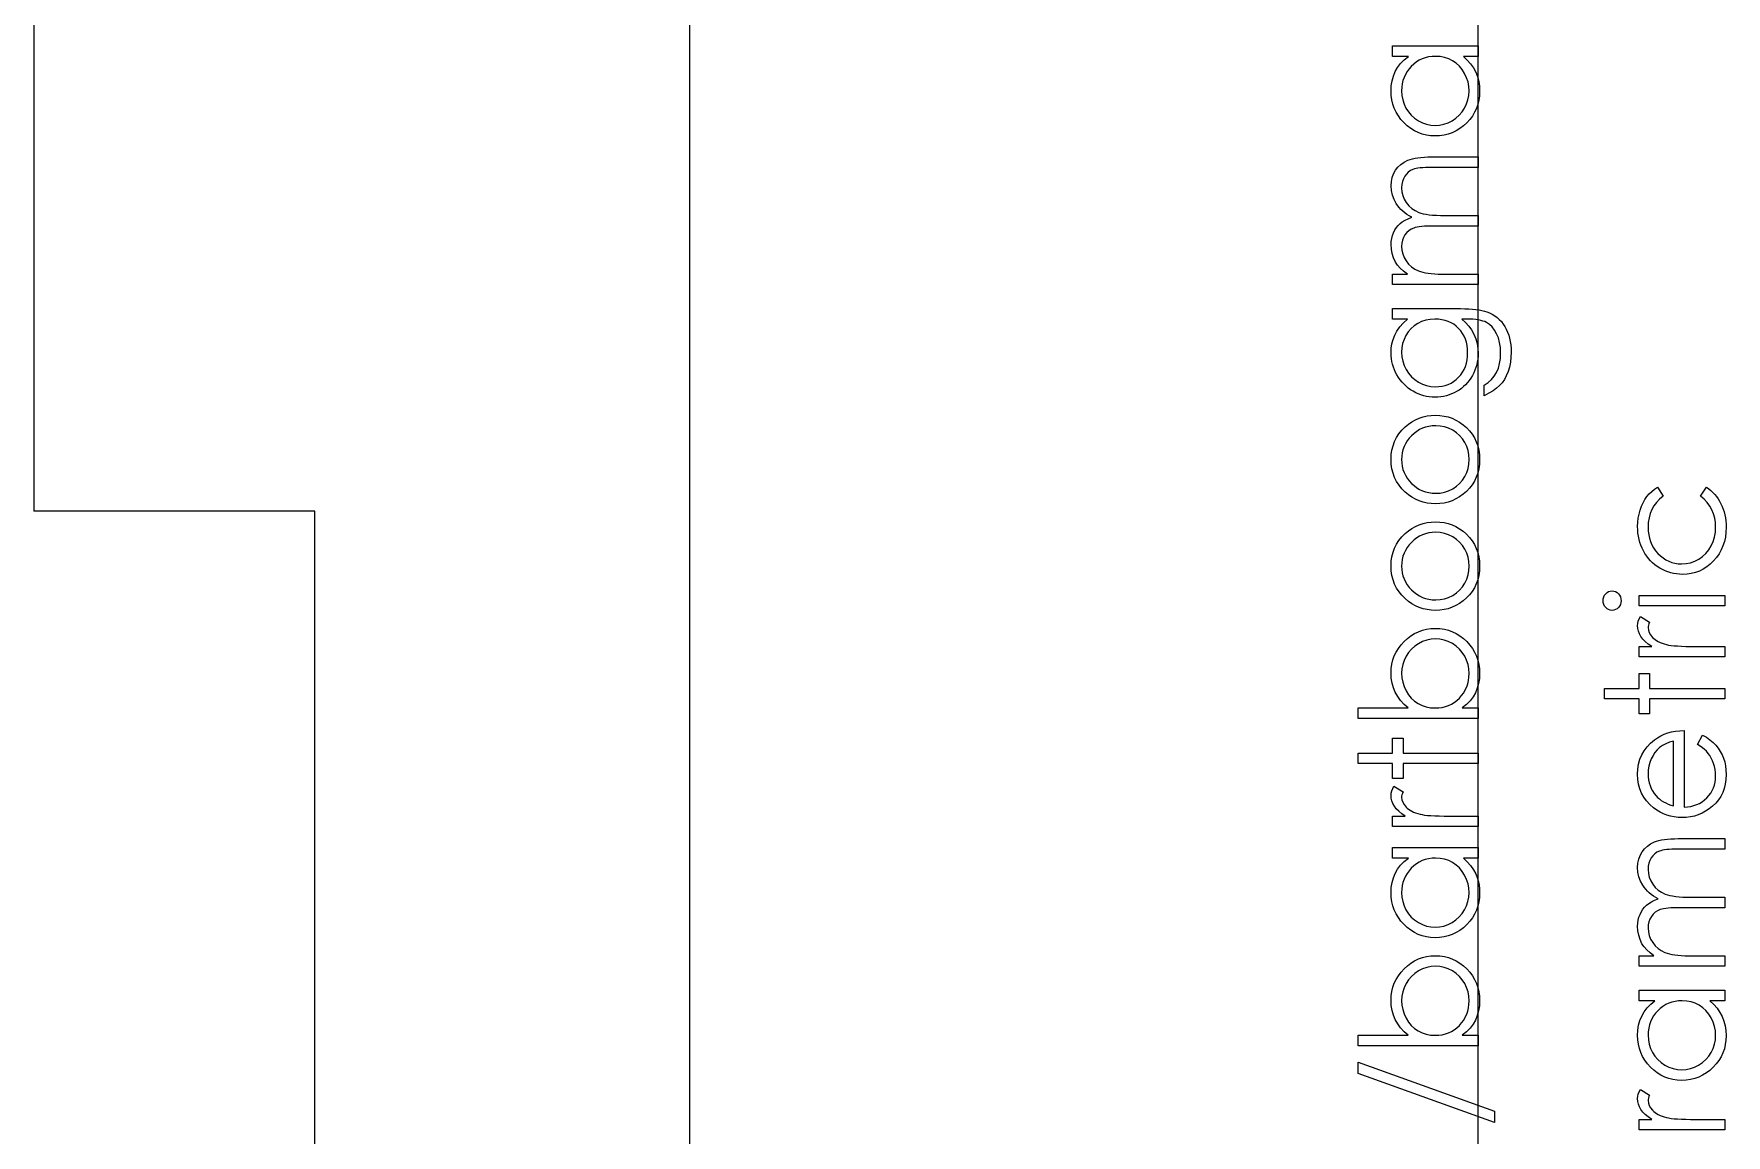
# Model space of a CAD drawing. Header units: millimetres. Extents: x -514 to -64, y 104 to 492.
# Drawn here: x -453.05 to -416.92, y 195.64 to 219.15 of the extents above; entities that cross this region are included whole.
import ezdxf

# ---------------------------------------------------------------- set-up
doc = ezdxf.new("R2010")
doc.units = ezdxf.units.MM

msp = doc.modelspace()

# ---------------------------------------------------------------- linework, layer by layer
at = {"color": 7, "linetype": 'Continuous', "lineweight": 25}
for p, q in [((-439.053, 364.395), (-439.053, 104.395)), ((-453.053, 220.966), (-453.053, 208.966)), ((-447.053, 208.966), (-453.053, 208.966)), ((-447.053, 182.109), (-447.053, 208.966))]:
    msp.add_line(p, q, dxfattribs=at)
at = {"color": 7, "linetype": 'Continuous'}
msp.add_line((-422.218, 164.056), (-422.218, 293.248), dxfattribs=at)
at = {"color": 7, "linetype": 'Continuous', "flags": 128}
for points in [[(-424.045, 218.895), (-422.218, 218.895), (-422.218, 218.895), (-422.218, 218.671), (-422.218, 218.671), (-422.534, 218.671), (-422.534, 218.671), (-422.45, 218.593), (-422.378, 218.512), (-422.318, 218.425), (-422.27, 218.334), (-422.233, 218.238), (-422.207, 218.138), (-422.191, 218.034), (-422.186, 217.925), (-422.186, 217.925), (-422.191, 217.828), (-422.204, 217.735), (-422.225, 217.645), (-422.255, 217.559), (-422.294, 217.477), (-422.342, 217.398), (-422.398, 217.323), (-422.463, 217.251), (-422.534, 217.186), (-422.609, 217.129), (-422.688, 217.082), (-422.77, 217.042), (-422.856, 217.011), (-422.946, 216.99), (-423.04, 216.977), (-423.137, 216.972), (-423.137, 216.972), (-423.232, 216.977), (-423.324, 216.99), (-423.412, 217.012), (-423.497, 217.043), (-423.578, 217.083), (-423.656, 217.131), (-423.731, 217.188), (-423.801, 217.254), (-423.866, 217.326), (-423.922, 217.402), (-423.97, 217.481), (-424.008, 217.564), (-424.039, 217.651), (-424.06, 217.741), (-424.073, 217.835), (-424.077, 217.932), (-424.077, 217.932), (-424.072, 218.044), (-424.055, 218.15), (-424.027, 218.25), (-423.989, 218.346), (-423.938, 218.435), (-423.874, 218.52), (-423.797, 218.598), (-423.707, 218.671), (-423.707, 218.671), (-424.045, 218.671), (-424.045, 218.671), (-424.045, 218.895)], [(-423.853, 217.935), (-423.847, 217.837), (-423.829, 217.743), (-423.8, 217.652), (-423.759, 217.566), (-423.707, 217.486), (-423.646, 217.414), (-423.574, 217.351), (-423.494, 217.296), (-423.408, 217.253), (-423.319, 217.222), (-423.228, 217.203), (-423.134, 217.197), (-423.134, 217.197), (-423.041, 217.203), (-422.95, 217.222), (-422.861, 217.253), (-422.774, 217.297), (-422.693, 217.352), (-422.621, 217.416), (-422.559, 217.488), (-422.506, 217.568), (-422.464, 217.655), (-422.435, 217.745), (-422.417, 217.837), (-422.411, 217.933), (-422.411, 217.933), (-422.417, 218.03), (-422.434, 218.125), (-422.464, 218.216), (-422.506, 218.305), (-422.557, 218.388), (-422.617, 218.461), (-422.686, 218.523), (-422.763, 218.576), (-422.846, 218.617), (-422.935, 218.648), (-423.029, 218.665), (-423.128, 218.671), (-423.128, 218.671), (-423.203, 218.668), (-423.276, 218.658), (-423.346, 218.641), (-423.412, 218.618), (-423.475, 218.588), (-423.535, 218.551), (-423.591, 218.508), (-423.645, 218.458), (-423.694, 218.404), (-423.736, 218.346), (-423.772, 218.285), (-423.801, 218.221), (-423.824, 218.154), (-423.84, 218.084), (-423.85, 218.011), (-423.853, 217.935)], [(-424.045, 213.799), (-424.045, 214.024), (-424.045, 214.024), (-423.728, 214.024), (-423.728, 214.024), (-423.81, 214.086), (-423.88, 214.149), (-423.938, 214.212), (-423.985, 214.277), (-423.985, 214.277), (-424.025, 214.368), (-424.054, 214.461), (-424.071, 214.556), (-424.077, 214.654), (-424.077, 214.654), (-424.074, 214.72), (-424.064, 214.784), (-424.048, 214.846), (-424.025, 214.907), (-423.996, 214.965), (-423.964, 215.016), (-423.927, 215.063), (-423.885, 215.103), (-423.837, 215.14), (-423.779, 215.174), (-423.713, 215.206), (-423.636, 215.235), (-423.636, 215.235), (-423.689, 215.265), (-423.738, 215.297), (-423.784, 215.331), (-423.826, 215.367), (-423.866, 215.404), (-423.902, 215.443), (-423.936, 215.484), (-423.965, 215.528), (-424.014, 215.617), (-424.049, 215.71), (-424.07, 215.805), (-424.077, 215.905), (-424.077, 215.905), (-424.071, 215.997), (-424.054, 216.083), (-424.024, 216.164), (-423.983, 216.239), (-423.931, 216.306), (-423.869, 216.365), (-423.798, 216.414), (-423.718, 216.454), (-423.673, 216.47), (-423.622, 216.484), (-423.566, 216.496), (-423.505, 216.506), (-423.439, 216.514), (-423.367, 216.519), (-423.29, 216.523), (-423.208, 216.524), (-423.208, 216.524), (-422.218, 216.524), (-422.218, 216.524), (-422.218, 216.299), (-422.218, 216.299), (-423.209, 216.299), (-423.209, 216.299), (-423.279, 216.299), (-423.344, 216.297), (-423.402, 216.293), (-423.455, 216.289), (-423.503, 216.283), (-423.544, 216.275), (-423.58, 216.267), (-423.611, 216.257), (-423.663, 216.232), (-423.709, 216.199), (-423.75, 216.159), (-423.786, 216.111), (-423.815, 216.058), (-423.836, 215.999), (-423.849, 215.935), (-423.853, 215.866), (-423.853, 215.866), (-423.846, 215.781), (-423.828, 215.701), (-423.796, 215.623), (-423.753, 215.55), (-423.699, 215.482), (-423.636, 215.425), (-423.565, 215.378), (-423.486, 215.34), (-423.441, 215.324), (-423.389, 215.311), (-423.33, 215.3), (-423.263, 215.29), (-423.19, 215.283), (-423.11, 215.278), (-423.023, 215.275), (-422.929, 215.274), (-422.929, 215.274), (-422.218, 215.274), (-422.218, 215.274), (-422.218, 215.049), (-422.218, 215.049), (-423.147, 215.049), (-423.147, 215.049), (-423.226, 215.049), (-423.299, 215.047), (-423.364, 215.043), (-423.423, 215.039), (-423.476, 215.033), (-423.521, 215.026), (-423.561, 215.017), (-423.593, 215.007), (-423.65, 214.983), (-423.7, 214.95), (-423.744, 214.91), (-423.782, 214.861), (-423.813, 214.807), (-423.835, 214.748), (-423.848, 214.684), (-423.853, 214.615), (-423.853, 214.615), (-423.847, 214.533), (-423.828, 214.455), (-423.798, 214.379), (-423.755, 214.306), (-423.702, 214.238), (-423.641, 214.18), (-423.571, 214.132), (-423.493, 214.093), (-423.449, 214.077), (-423.399, 214.063), (-423.344, 214.051), (-423.283, 214.041), (-423.218, 214.033), (-423.146, 214.028), (-423.07, 214.025), (-422.987, 214.024), (-422.987, 214.024), (-422.218, 214.024), (-422.218, 214.024), (-422.218, 213.799), (-422.218, 213.799), (-424.045, 213.799)], [(-424.045, 213.062), (-424.045, 213.286), (-424.045, 213.286), (-422.595, 213.286), (-422.595, 213.286), (-422.503, 213.285), (-422.417, 213.282), (-422.337, 213.277), (-422.264, 213.27), (-422.197, 213.26), (-422.137, 213.249), (-422.083, 213.235), (-422.035, 213.22), (-422.035, 213.22), (-421.974, 213.195), (-421.917, 213.166), (-421.863, 213.133), (-421.813, 213.095), (-421.767, 213.053), (-421.723, 213.008), (-421.684, 212.957), (-421.649, 212.903), (-421.617, 212.845), (-421.589, 212.785), (-421.566, 212.721), (-421.547, 212.654), (-421.532, 212.585), (-421.522, 212.513), (-421.515, 212.438), (-421.513, 212.36), (-421.513, 212.36), (-421.517, 212.247), (-421.53, 212.14), (-421.551, 212.038), (-421.58, 211.943), (-421.617, 211.855), (-421.659, 211.775), (-421.706, 211.704), (-421.76, 211.642), (-421.823, 211.585), (-421.899, 211.53), (-421.988, 211.478), (-422.09, 211.427), (-422.09, 211.427), (-422.09, 211.652), (-422.09, 211.652), (-422.006, 211.708), (-421.934, 211.773), (-421.873, 211.845), (-421.824, 211.925), (-421.786, 212.013), (-421.759, 212.112), (-421.743, 212.22), (-421.738, 212.339), (-421.738, 212.339), (-421.743, 212.456), (-421.759, 212.564), (-421.786, 212.662), (-421.824, 212.751), (-421.87, 212.829), (-421.921, 212.895), (-421.978, 212.948), (-422.041, 212.99), (-422.077, 213.008), (-422.117, 213.022), (-422.163, 213.034), (-422.214, 213.044), (-422.271, 213.052), (-422.333, 213.058), (-422.401, 213.061), (-422.474, 213.062), (-422.474, 213.062), (-422.568, 213.062), (-422.568, 213.062), (-422.489, 212.992), (-422.419, 212.915), (-422.359, 212.83), (-422.309, 212.738), (-422.269, 212.641), (-422.241, 212.541), (-422.224, 212.438), (-422.218, 212.332), (-422.218, 212.332), (-422.22, 212.269), (-422.226, 212.208), (-422.236, 212.147), (-422.249, 212.088), (-422.267, 212.029), (-422.288, 211.971), (-422.313, 211.914), (-422.342, 211.859), (-422.375, 211.805), (-422.41, 211.755), (-422.448, 211.707), (-422.488, 211.662), (-422.531, 211.621), (-422.577, 211.583), (-422.625, 211.548), (-422.677, 211.516), (-422.73, 211.488), (-422.784, 211.464), (-422.84, 211.443), (-422.897, 211.425), (-422.955, 211.412), (-423.015, 211.403), (-423.076, 211.397), (-423.138, 211.395), (-423.138, 211.395), (-423.2, 211.397), (-423.261, 211.403), (-423.322, 211.413), (-423.381, 211.427), (-423.439, 211.445), (-423.496, 211.466), (-423.551, 211.492), (-423.606, 211.521), (-423.66, 211.554), (-423.71, 211.59), (-423.757, 211.629), (-423.801, 211.671), (-423.843, 211.716), (-423.881, 211.765), (-423.917, 211.816), (-423.951, 211.87), (-423.98, 211.926), (-424.006, 211.982), (-424.028, 212.04), (-424.046, 212.098), (-424.059, 212.157), (-424.069, 212.217), (-424.075, 212.278), (-424.077, 212.339), (-424.077, 212.339), (-424.072, 212.44), (-424.058, 212.537), (-424.034, 212.63), (-424, 212.721), (-423.954, 212.808), (-423.892, 212.895), (-423.816, 212.979), (-423.726, 213.062), (-423.726, 213.062), (-424.045, 213.062)], [(-423.853, 212.357), (-423.847, 212.259), (-423.829, 212.164), (-423.799, 212.074), (-423.758, 211.986), (-423.705, 211.905), (-423.644, 211.833), (-423.573, 211.771), (-423.493, 211.717), (-423.407, 211.674), (-423.318, 211.644), (-423.225, 211.626), (-423.129, 211.62), (-423.129, 211.62), (-423.056, 211.623), (-422.987, 211.632), (-422.92, 211.648), (-422.857, 211.67), (-422.797, 211.698), (-422.741, 211.733), (-422.687, 211.774), (-422.637, 211.821), (-422.591, 211.873), (-422.552, 211.929), (-422.519, 211.989), (-422.491, 212.052), (-422.47, 212.12), (-422.455, 212.191), (-422.446, 212.265), (-422.443, 212.343), (-422.443, 212.343), (-422.446, 212.423), (-422.455, 212.498), (-422.47, 212.569), (-422.491, 212.636), (-422.518, 212.699), (-422.551, 212.758), (-422.59, 212.814), (-422.635, 212.865), (-422.686, 212.911), (-422.74, 212.951), (-422.797, 212.985), (-422.858, 213.013), (-422.923, 213.035), (-422.993, 213.05), (-423.065, 213.059), (-423.142, 213.062), (-423.142, 213.062), (-423.241, 213.057), (-423.335, 213.04), (-423.424, 213.011), (-423.507, 212.971), (-423.583, 212.921), (-423.65, 212.862), (-423.71, 212.793), (-423.76, 212.715), (-423.801, 212.63), (-423.83, 212.542), (-423.847, 212.451), (-423.853, 212.357)], [(-424.077, 210.066), (-424.073, 210.169), (-424.058, 210.267), (-424.035, 210.36), (-424.002, 210.449), (-423.96, 210.534), (-423.908, 210.614), (-423.847, 210.689), (-423.776, 210.76), (-423.776, 210.76), (-423.706, 210.819), (-423.633, 210.87), (-423.556, 210.913), (-423.477, 210.948), (-423.394, 210.976), (-423.308, 210.995), (-423.219, 211.007), (-423.127, 211.011), (-423.127, 211.011), (-423.034, 211.007), (-422.944, 210.994), (-422.858, 210.974), (-422.774, 210.945), (-422.693, 210.908), (-422.615, 210.862), (-422.54, 210.809), (-422.468, 210.746), (-422.402, 210.678), (-422.345, 210.605), (-422.296, 210.527), (-422.257, 210.444), (-422.226, 210.357), (-422.204, 210.265), (-422.191, 210.168), (-422.186, 210.066), (-422.186, 210.066), (-422.191, 209.964), (-422.204, 209.867), (-422.226, 209.775), (-422.257, 209.687), (-422.296, 209.604), (-422.345, 209.526), (-422.402, 209.453), (-422.468, 209.384), (-422.54, 209.322), (-422.615, 209.269), (-422.693, 209.223), (-422.774, 209.186), (-422.858, 209.157), (-422.944, 209.136), (-423.034, 209.124), (-423.127, 209.12), (-423.127, 209.12), (-423.218, 209.124), (-423.308, 209.135), (-423.393, 209.155), (-423.475, 209.182), (-423.555, 209.217), (-423.632, 209.261), (-423.705, 209.312), (-423.775, 209.37), (-423.775, 209.37), (-423.846, 209.441), (-423.907, 209.517), (-423.959, 209.597), (-424.002, 209.682), (-424.035, 209.771), (-424.058, 209.865), (-424.073, 209.964), (-424.077, 210.066)], [(-423.853, 210.065), (-423.849, 209.993), (-423.839, 209.923), (-423.823, 209.855), (-423.8, 209.79), (-423.77, 209.728), (-423.733, 209.668), (-423.69, 209.611), (-423.64, 209.556), (-423.585, 209.507), (-423.528, 209.464), (-423.468, 209.427), (-423.405, 209.397), (-423.339, 209.374), (-423.27, 209.358), (-423.199, 209.348), (-423.125, 209.344), (-423.125, 209.344), (-423.03, 209.35), (-422.937, 209.368), (-422.848, 209.399), (-422.762, 209.441), (-422.683, 209.493), (-422.613, 209.555), (-422.553, 209.625), (-422.502, 209.703), (-422.462, 209.787), (-422.434, 209.876), (-422.416, 209.969), (-422.411, 210.065), (-422.411, 210.065), (-422.416, 210.162), (-422.434, 210.255), (-422.462, 210.343), (-422.502, 210.427), (-422.553, 210.506), (-422.613, 210.576), (-422.683, 210.637), (-422.762, 210.689), (-422.848, 210.732), (-422.937, 210.762), (-423.03, 210.78), (-423.125, 210.786), (-423.125, 210.786), (-423.199, 210.783), (-423.27, 210.773), (-423.339, 210.756), (-423.405, 210.733), (-423.468, 210.703), (-423.528, 210.666), (-423.585, 210.623), (-423.64, 210.573), (-423.69, 210.519), (-423.733, 210.461), (-423.77, 210.402), (-423.8, 210.34), (-423.823, 210.275), (-423.839, 210.208), (-423.849, 210.137), (-423.853, 210.065)], [(-418.386, 209.472), (-418.27, 209.285), (-418.27, 209.285), (-418.345, 209.221), (-418.41, 209.151), (-418.465, 209.077), (-418.51, 208.997), (-418.545, 208.91), (-418.57, 208.819), (-418.585, 208.722), (-418.59, 208.619), (-418.59, 208.619), (-418.587, 208.537), (-418.577, 208.458), (-418.561, 208.383), (-418.538, 208.312), (-418.508, 208.243), (-418.472, 208.179), (-418.43, 208.118), (-418.381, 208.06), (-418.328, 208.008), (-418.271, 207.963), (-418.212, 207.924), (-418.15, 207.893), (-418.085, 207.869), (-418.018, 207.852), (-417.947, 207.841), (-417.874, 207.838), (-417.874, 207.838), (-417.778, 207.844), (-417.685, 207.863), (-417.595, 207.895), (-417.508, 207.94), (-417.428, 207.996), (-417.356, 208.062), (-417.294, 208.136), (-417.242, 208.221), (-417.201, 208.313), (-417.171, 208.41), (-417.154, 208.513), (-417.148, 208.621), (-417.148, 208.621), (-417.153, 208.72), (-417.168, 208.815), (-417.193, 208.904), (-417.228, 208.99), (-417.273, 209.071), (-417.328, 209.146), (-417.393, 209.218), (-417.468, 209.285), (-417.468, 209.285), (-417.345, 209.472), (-417.345, 209.472), (-417.296, 209.438), (-417.25, 209.401), (-417.207, 209.361), (-417.167, 209.319), (-417.13, 209.274), (-417.095, 209.225), (-417.063, 209.174), (-417.034, 209.12), (-417.008, 209.064), (-416.986, 209.006), (-416.966, 208.947), (-416.951, 208.884), (-416.939, 208.821), (-416.93, 208.755), (-416.925, 208.687), (-416.923, 208.617), (-416.923, 208.617), (-416.927, 208.511), (-416.94, 208.41), (-416.961, 208.314), (-416.991, 208.221), (-417.03, 208.134), (-417.076, 208.051), (-417.131, 207.972), (-417.195, 207.899), (-417.264, 207.832), (-417.338, 207.774), (-417.415, 207.725), (-417.495, 207.685), (-417.579, 207.653), (-417.667, 207.631), (-417.759, 207.618), (-417.854, 207.613), (-417.854, 207.613), (-417.918, 207.615), (-417.982, 207.622), (-418.045, 207.632), (-418.106, 207.647), (-418.166, 207.665), (-418.225, 207.689), (-418.283, 207.716), (-418.339, 207.747), (-418.394, 207.782), (-418.445, 207.82), (-418.493, 207.861), (-418.538, 207.905), (-418.581, 207.952), (-418.62, 208.003), (-418.656, 208.057), (-418.689, 208.114), (-418.718, 208.173), (-418.744, 208.234), (-418.765, 208.296), (-418.783, 208.361), (-418.797, 208.427), (-418.806, 208.495), (-418.812, 208.564), (-418.814, 208.636), (-418.814, 208.636), (-418.811, 208.726), (-418.8, 208.814), (-418.783, 208.901), (-418.759, 208.986), (-418.729, 209.067), (-418.695, 209.142), (-418.657, 209.21), (-418.614, 209.273), (-418.566, 209.329), (-418.512, 209.381), (-418.452, 209.429), (-418.386, 209.472)], [(-424.077, 207.791), (-424.073, 207.893), (-424.058, 207.991), (-424.035, 208.085), (-424.002, 208.174), (-423.96, 208.258), (-423.908, 208.338), (-423.847, 208.414), (-423.776, 208.485), (-423.776, 208.485), (-423.706, 208.543), (-423.633, 208.594), (-423.556, 208.638), (-423.477, 208.673), (-423.394, 208.7), (-423.308, 208.72), (-423.219, 208.731), (-423.127, 208.735), (-423.127, 208.735), (-423.034, 208.731), (-422.944, 208.719), (-422.858, 208.698), (-422.774, 208.669), (-422.693, 208.632), (-422.615, 208.586), (-422.54, 208.533), (-422.468, 208.471), (-422.402, 208.402), (-422.345, 208.329), (-422.296, 208.251), (-422.257, 208.169), (-422.226, 208.081), (-422.204, 207.989), (-422.191, 207.892), (-422.186, 207.791), (-422.186, 207.791), (-422.191, 207.689), (-422.204, 207.591), (-422.226, 207.499), (-422.257, 207.412), (-422.296, 207.328), (-422.345, 207.25), (-422.402, 207.177), (-422.468, 207.109), (-422.54, 207.046), (-422.615, 206.993), (-422.693, 206.947), (-422.774, 206.91), (-422.858, 206.881), (-422.944, 206.861), (-423.034, 206.848), (-423.127, 206.844), (-423.127, 206.844), (-423.218, 206.848), (-423.308, 206.86), (-423.393, 206.879), (-423.475, 206.907), (-423.555, 206.942), (-423.632, 206.985), (-423.705, 207.036), (-423.775, 207.095), (-423.775, 207.095), (-423.846, 207.166), (-423.907, 207.241), (-423.959, 207.321), (-424.002, 207.407), (-424.035, 207.496), (-424.058, 207.589), (-424.073, 207.688), (-424.077, 207.791)], [(-423.853, 207.79), (-423.849, 207.717), (-423.839, 207.647), (-423.823, 207.579), (-423.8, 207.515), (-423.77, 207.452), (-423.733, 207.393), (-423.69, 207.335), (-423.64, 207.281), (-423.585, 207.231), (-423.528, 207.188), (-423.468, 207.152), (-423.405, 207.122), (-423.339, 207.099), (-423.27, 207.082), (-423.199, 207.072), (-423.125, 207.069), (-423.125, 207.069), (-423.03, 207.075), (-422.937, 207.093), (-422.848, 207.123), (-422.762, 207.165), (-422.683, 207.218), (-422.613, 207.279), (-422.553, 207.349), (-422.502, 207.427), (-422.462, 207.512), (-422.434, 207.6), (-422.416, 207.693), (-422.411, 207.79), (-422.411, 207.79), (-422.416, 207.886), (-422.434, 207.979), (-422.462, 208.067), (-422.502, 208.152), (-422.553, 208.23), (-422.613, 208.3), (-422.683, 208.361), (-422.762, 208.414), (-422.848, 208.456), (-422.937, 208.487), (-423.03, 208.505), (-423.125, 208.511), (-423.125, 208.511), (-423.199, 208.507), (-423.27, 208.497), (-423.339, 208.481), (-423.405, 208.458), (-423.468, 208.428), (-423.528, 208.391), (-423.585, 208.348), (-423.64, 208.297), (-423.69, 208.243), (-423.733, 208.186), (-423.77, 208.126), (-423.8, 208.064), (-423.823, 207.999), (-423.839, 207.932), (-423.849, 207.862), (-423.853, 207.79)], [(-419.551, 207.051), (-419.548, 207.093), (-419.538, 207.132), (-419.52, 207.167), (-419.495, 207.199), (-419.465, 207.226), (-419.432, 207.245), (-419.397, 207.257), (-419.358, 207.261), (-419.358, 207.261), (-419.321, 207.257), (-419.286, 207.245), (-419.253, 207.226), (-419.224, 207.199), (-419.199, 207.167), (-419.181, 207.132), (-419.17, 207.093), (-419.167, 207.051), (-419.167, 207.051), (-419.17, 207.01), (-419.181, 206.973), (-419.199, 206.937), (-419.224, 206.905), (-419.253, 206.879), (-419.286, 206.86), (-419.321, 206.848), (-419.358, 206.844), (-419.358, 206.844), (-419.397, 206.848), (-419.432, 206.86), (-419.465, 206.879), (-419.495, 206.905), (-419.52, 206.937), (-419.538, 206.973), (-419.548, 207.01), (-419.552, 207.051)], [(-418.782, 206.94), (-418.782, 207.165), (-418.782, 207.165), (-416.955, 207.165), (-416.955, 207.165), (-416.955, 206.94), (-416.955, 206.94), (-418.782, 206.94)], [(-418.782, 205.851), (-418.782, 206.075), (-418.782, 206.075), (-418.513, 206.075), (-418.513, 206.075), (-418.588, 206.126), (-418.651, 206.179), (-418.703, 206.232), (-418.744, 206.287), (-418.775, 206.344), (-418.797, 206.402), (-418.81, 206.461), (-418.814, 206.521), (-418.814, 206.521), (-418.81, 206.567), (-418.799, 206.615), (-418.779, 206.665), (-418.752, 206.716), (-418.752, 206.716), (-418.558, 206.593), (-418.558, 206.593), (-418.572, 206.56), (-418.582, 206.53), (-418.588, 206.503), (-418.59, 206.478), (-418.59, 206.478), (-418.584, 206.424), (-418.566, 206.371), (-418.536, 206.32), (-418.494, 206.269), (-418.469, 206.244), (-418.44, 206.221), (-418.407, 206.2), (-418.372, 206.18), (-418.333, 206.162), (-418.291, 206.145), (-418.245, 206.129), (-418.196, 206.115), (-418.196, 206.115), (-418.153, 206.105), (-418.099, 206.097), (-418.036, 206.09), (-417.962, 206.085), (-417.879, 206.08), (-417.785, 206.077), (-417.683, 206.075), (-417.569, 206.075), (-417.569, 206.075), (-416.955, 206.075), (-416.955, 206.075), (-416.955, 205.851), (-416.955, 205.851), (-418.782, 205.851)], [(-422.218, 204.536), (-424.782, 204.536), (-424.782, 204.536), (-424.782, 204.761), (-424.782, 204.761), (-423.714, 204.761), (-423.714, 204.761), (-423.799, 204.838), (-423.873, 204.92), (-423.936, 205.007), (-423.987, 205.097), (-424.026, 205.193), (-424.055, 205.293), (-424.072, 205.397), (-424.077, 205.506), (-424.077, 205.506), (-424.073, 205.603), (-424.06, 205.696), (-424.038, 205.786), (-424.008, 205.872), (-423.969, 205.954), (-423.921, 206.033), (-423.865, 206.108), (-423.8, 206.18), (-423.729, 206.246), (-423.655, 206.302), (-423.576, 206.35), (-423.494, 206.39), (-423.408, 206.42), (-423.319, 206.442), (-423.225, 206.455), (-423.128, 206.46), (-423.128, 206.46), (-423.033, 206.455), (-422.94, 206.442), (-422.852, 206.42), (-422.767, 206.389), (-422.685, 206.349), (-422.607, 206.301), (-422.533, 206.244), (-422.462, 206.178), (-422.398, 206.105), (-422.341, 206.029), (-422.294, 205.95), (-422.255, 205.867), (-422.225, 205.78), (-422.203, 205.69), (-422.191, 205.596), (-422.186, 205.499), (-422.186, 205.499), (-422.192, 205.388), (-422.208, 205.282), (-422.236, 205.182), (-422.275, 205.087), (-422.325, 204.997), (-422.39, 204.913), (-422.466, 204.834), (-422.556, 204.761), (-422.556, 204.761), (-422.218, 204.761), (-422.218, 204.761), (-422.218, 204.536)], [(-422.41, 205.497), (-422.417, 205.595), (-422.434, 205.689), (-422.464, 205.779), (-422.505, 205.866), (-422.556, 205.946), (-422.618, 206.018), (-422.689, 206.081), (-422.769, 206.135), (-422.855, 206.179), (-422.944, 206.21), (-423.035, 206.229), (-423.128, 206.235), (-423.128, 206.235), (-423.222, 206.229), (-423.314, 206.21), (-423.403, 206.178), (-423.49, 206.134), (-423.571, 206.079), (-423.643, 206.016), (-423.705, 205.944), (-423.757, 205.864), (-423.799, 205.777), (-423.829, 205.688), (-423.847, 205.596), (-423.853, 205.501), (-423.853, 205.501), (-423.847, 205.403), (-423.829, 205.309), (-423.799, 205.217), (-423.757, 205.127), (-423.705, 205.044), (-423.645, 204.971), (-423.576, 204.908), (-423.5, 204.855), (-423.416, 204.814), (-423.328, 204.784), (-423.234, 204.767), (-423.135, 204.761), (-423.135, 204.761), (-423.06, 204.764), (-422.987, 204.774), (-422.917, 204.791), (-422.851, 204.814), (-422.788, 204.844), (-422.729, 204.881), (-422.672, 204.924), (-422.618, 204.973), (-422.57, 205.028), (-422.527, 205.086), (-422.492, 205.146), (-422.463, 205.211), (-422.44, 205.278), (-422.424, 205.348), (-422.414, 205.421), (-422.411, 205.497)], [(-419.519, 204.953), (-419.52, 205.177), (-419.52, 205.177), (-418.782, 205.177), (-418.782, 205.177), (-418.782, 205.498), (-418.782, 205.498), (-418.558, 205.498), (-418.558, 205.498), (-418.558, 205.177), (-418.558, 205.177), (-416.955, 205.177), (-416.955, 205.177), (-416.955, 204.953), (-416.955, 204.953), (-418.558, 204.953), (-418.558, 204.953), (-418.558, 204.633), (-418.558, 204.633), (-418.782, 204.633), (-418.782, 204.633), (-418.782, 204.953), (-418.782, 204.953), (-419.52, 204.953)], [(-417.532, 203.985), (-417.428, 204.184), (-417.428, 204.184), (-417.344, 204.135), (-417.269, 204.082), (-417.202, 204.026), (-417.144, 203.966), (-417.093, 203.902), (-417.049, 203.835), (-417.011, 203.764), (-416.98, 203.689), (-416.955, 203.609), (-416.937, 203.524), (-416.927, 203.435), (-416.923, 203.34), (-416.923, 203.34), (-416.928, 203.235), (-416.941, 203.136), (-416.964, 203.043), (-416.996, 202.955), (-417.036, 202.874), (-417.086, 202.798), (-417.144, 202.728), (-417.212, 202.664), (-417.285, 202.607), (-417.361, 202.558), (-417.439, 202.516), (-417.519, 202.482), (-417.602, 202.455), (-417.687, 202.436), (-417.774, 202.425), (-417.864, 202.421), (-417.864, 202.421), (-417.948, 202.425), (-418.03, 202.434), (-418.11, 202.451), (-418.187, 202.474), (-418.263, 202.503), (-418.335, 202.539), (-418.406, 202.582), (-418.474, 202.631), (-418.474, 202.631), (-418.554, 202.701), (-418.623, 202.776), (-418.681, 202.857), (-418.729, 202.943), (-418.766, 203.036), (-418.793, 203.133), (-418.809, 203.236), (-418.814, 203.346), (-418.814, 203.346), (-418.809, 203.458), (-418.792, 203.564), (-418.764, 203.665), (-418.724, 203.76), (-418.674, 203.849), (-418.612, 203.932), (-418.539, 204.01), (-418.455, 204.081), (-418.455, 204.081), (-418.389, 204.127), (-418.32, 204.167), (-418.247, 204.201), (-418.169, 204.228), (-418.088, 204.251), (-418.003, 204.267), (-417.914, 204.276), (-417.821, 204.28), (-417.821, 204.28), (-417.821, 202.645), (-417.821, 202.645), (-417.749, 202.65), (-417.68, 202.66), (-417.614, 202.676), (-417.552, 202.698), (-417.493, 202.725), (-417.438, 202.758), (-417.386, 202.797), (-417.337, 202.842), (-417.292, 202.891), (-417.254, 202.942), (-417.221, 202.997), (-417.195, 203.055), (-417.174, 203.115), (-417.16, 203.178), (-417.151, 203.243), (-417.148, 203.312), (-417.148, 203.312), (-417.15, 203.379), (-417.158, 203.445), (-417.172, 203.51), (-417.191, 203.574), (-417.214, 203.636), (-417.24, 203.692), (-417.27, 203.744), (-417.304, 203.791), (-417.345, 203.836), (-417.396, 203.884), (-417.459, 203.934), (-417.532, 203.985)], [(-424.782, 203.575), (-424.782, 203.799), (-424.782, 203.799), (-424.045, 203.799), (-424.045, 203.799), (-424.045, 204.12), (-424.045, 204.12), (-423.821, 204.12), (-423.821, 204.12), (-423.821, 203.799), (-423.821, 203.799), (-422.218, 203.799), (-422.218, 203.799), (-422.218, 203.575), (-422.218, 203.575), (-423.821, 203.575), (-423.821, 203.575), (-423.821, 203.254), (-423.821, 203.254), (-424.045, 203.254), (-424.045, 203.254), (-424.045, 203.575), (-424.045, 203.575), (-424.782, 203.575)], [(-418.045, 204.056), (-418.134, 204.029), (-418.212, 203.997), (-418.283, 203.959), (-418.343, 203.916), (-418.396, 203.867), (-418.443, 203.81), (-418.485, 203.746), (-418.522, 203.674), (-418.552, 203.598), (-418.573, 203.519), (-418.586, 203.439), (-418.59, 203.357), (-418.59, 203.357), (-418.588, 203.29), (-418.58, 203.225), (-418.566, 203.162), (-418.547, 203.103), (-418.523, 203.045), (-418.494, 202.989), (-418.459, 202.937), (-418.419, 202.886), (-418.419, 202.886), (-418.386, 202.851), (-418.349, 202.819), (-418.308, 202.788), (-418.263, 202.76), (-418.214, 202.734), (-418.162, 202.71), (-418.106, 202.689), (-418.045, 202.669), (-418.045, 202.669), (-418.045, 204.056)], [(-424.045, 202.229), (-424.045, 202.453), (-424.045, 202.453), (-423.776, 202.453), (-423.776, 202.453), (-423.85, 202.504), (-423.913, 202.557), (-423.966, 202.61), (-424.007, 202.665), (-424.038, 202.722), (-424.06, 202.78), (-424.073, 202.839), (-424.077, 202.899), (-424.077, 202.899), (-424.073, 202.945), (-424.062, 202.993), (-424.042, 203.043), (-424.015, 203.094), (-424.015, 203.094), (-423.82, 202.971), (-423.82, 202.971), (-423.834, 202.938), (-423.845, 202.908), (-423.851, 202.881), (-423.853, 202.856), (-423.853, 202.856), (-423.847, 202.803), (-423.829, 202.75), (-423.799, 202.698), (-423.757, 202.647), (-423.732, 202.622), (-423.703, 202.599), (-423.67, 202.578), (-423.635, 202.558), (-423.596, 202.54), (-423.553, 202.523), (-423.508, 202.507), (-423.459, 202.493), (-423.459, 202.493), (-423.416, 202.484), (-423.362, 202.476), (-423.299, 202.469), (-423.225, 202.463), (-423.142, 202.459), (-423.048, 202.456), (-422.945, 202.454), (-422.832, 202.453), (-422.832, 202.453), (-422.218, 202.453), (-422.218, 202.453), (-422.218, 202.229), (-422.218, 202.229), (-424.045, 202.229)], [(-418.782, 199.248), (-418.782, 199.472), (-418.782, 199.472), (-418.465, 199.472), (-418.465, 199.472), (-418.547, 199.534), (-418.617, 199.598), (-418.675, 199.661), (-418.722, 199.726), (-418.722, 199.726), (-418.762, 199.816), (-418.791, 199.91), (-418.808, 200.005), (-418.814, 200.102), (-418.814, 200.102), (-418.811, 200.168), (-418.801, 200.233), (-418.785, 200.295), (-418.762, 200.356), (-418.733, 200.413), (-418.701, 200.465), (-418.664, 200.512), (-418.623, 200.552), (-418.575, 200.589), (-418.516, 200.623), (-418.45, 200.655), (-418.373, 200.684), (-418.373, 200.684), (-418.426, 200.714), (-418.475, 200.746), (-418.521, 200.78), (-418.564, 200.816), (-418.603, 200.853), (-418.64, 200.892), (-418.673, 200.933), (-418.702, 200.976), (-418.751, 201.065), (-418.786, 201.159), (-418.807, 201.254), (-418.814, 201.354), (-418.814, 201.354), (-418.808, 201.446), (-418.791, 201.532), (-418.761, 201.612), (-418.72, 201.687), (-418.668, 201.755), (-418.606, 201.814), (-418.535, 201.863), (-418.455, 201.902), (-418.41, 201.919), (-418.359, 201.933), (-418.303, 201.945), (-418.242, 201.955), (-418.176, 201.962), (-418.104, 201.968), (-418.027, 201.971), (-417.945, 201.972), (-417.945, 201.972), (-416.955, 201.972), (-416.955, 201.972), (-416.955, 201.748), (-416.955, 201.748), (-417.946, 201.748), (-417.946, 201.748), (-418.016, 201.748), (-418.081, 201.746), (-418.139, 201.742), (-418.192, 201.737), (-418.24, 201.731), (-418.282, 201.724), (-418.318, 201.715), (-418.348, 201.705), (-418.4, 201.68), (-418.446, 201.648), (-418.487, 201.608), (-418.523, 201.56), (-418.553, 201.507), (-418.574, 201.448), (-418.586, 201.384), (-418.59, 201.315), (-418.59, 201.315), (-418.584, 201.23), (-418.565, 201.15), (-418.533, 201.072), (-418.49, 200.998), (-418.436, 200.931), (-418.373, 200.874), (-418.302, 200.827), (-418.223, 200.788), (-418.178, 200.773), (-418.126, 200.759), (-418.067, 200.748), (-418, 200.739), (-417.928, 200.732), (-417.847, 200.726), (-417.76, 200.723), (-417.666, 200.722), (-417.666, 200.722), (-416.955, 200.722), (-416.955, 200.722), (-416.955, 200.498), (-416.955, 200.498), (-417.884, 200.498), (-417.884, 200.498), (-417.963, 200.498), (-418.036, 200.496), (-418.101, 200.492), (-418.16, 200.487), (-418.213, 200.481), (-418.259, 200.474), (-418.298, 200.466), (-418.331, 200.456), (-418.387, 200.431), (-418.437, 200.399), (-418.481, 200.358), (-418.519, 200.31), (-418.551, 200.256), (-418.573, 200.197), (-418.586, 200.132), (-418.59, 200.063), (-418.59, 200.063), (-418.584, 199.982), (-418.566, 199.904), (-418.535, 199.827), (-418.492, 199.754), (-418.439, 199.687), (-418.378, 199.629), (-418.308, 199.581), (-418.23, 199.541), (-418.186, 199.525), (-418.136, 199.511), (-418.081, 199.499), (-418.021, 199.49), (-417.955, 199.482), (-417.883, 199.477), (-417.807, 199.473), (-417.724, 199.472), (-417.724, 199.472), (-416.955, 199.472), (-416.955, 199.472), (-416.955, 199.248), (-416.955, 199.248), (-418.782, 199.248)], [(-424.045, 201.78), (-422.218, 201.78), (-422.218, 201.78), (-422.218, 201.556), (-422.218, 201.556), (-422.534, 201.556), (-422.534, 201.556), (-422.45, 201.478), (-422.378, 201.396), (-422.318, 201.309), (-422.27, 201.218), (-422.233, 201.123), (-422.207, 201.023), (-422.191, 200.918), (-422.186, 200.81), (-422.186, 200.81), (-422.191, 200.713), (-422.204, 200.62), (-422.225, 200.53), (-422.255, 200.444), (-422.294, 200.362), (-422.342, 200.283), (-422.398, 200.208), (-422.463, 200.136), (-422.534, 200.07), (-422.609, 200.014), (-422.688, 199.966), (-422.77, 199.927), (-422.856, 199.896), (-422.946, 199.875), (-423.04, 199.861), (-423.137, 199.857), (-423.137, 199.857), (-423.232, 199.861), (-423.324, 199.875), (-423.412, 199.897), (-423.497, 199.928), (-423.578, 199.967), (-423.656, 200.015), (-423.731, 200.072), (-423.801, 200.138), (-423.866, 200.211), (-423.922, 200.287), (-423.97, 200.366), (-424.008, 200.449), (-424.039, 200.536), (-424.06, 200.626), (-424.073, 200.719), (-424.077, 200.817), (-424.077, 200.817), (-424.072, 200.928), (-424.055, 201.034), (-424.027, 201.135), (-423.989, 201.23), (-423.938, 201.32), (-423.874, 201.404), (-423.797, 201.483), (-423.707, 201.556), (-423.707, 201.556), (-424.045, 201.556), (-424.045, 201.556), (-424.045, 201.78)], [(-423.853, 200.82), (-423.847, 200.721), (-423.829, 200.627), (-423.8, 200.537), (-423.759, 200.45), (-423.707, 200.37), (-423.646, 200.299), (-423.574, 200.236), (-423.494, 200.181), (-423.408, 200.137), (-423.319, 200.106), (-423.228, 200.087), (-423.134, 200.081), (-423.134, 200.081), (-423.041, 200.088), (-422.95, 200.106), (-422.861, 200.138), (-422.774, 200.182), (-422.693, 200.237), (-422.621, 200.3), (-422.559, 200.372), (-422.506, 200.453), (-422.464, 200.54), (-422.435, 200.629), (-422.417, 200.722), (-422.411, 200.818), (-422.411, 200.818), (-422.417, 200.915), (-422.434, 201.009), (-422.464, 201.101), (-422.506, 201.19), (-422.557, 201.273), (-422.617, 201.346), (-422.686, 201.408), (-422.763, 201.461), (-422.846, 201.502), (-422.935, 201.532), (-423.029, 201.55), (-423.128, 201.556), (-423.128, 201.556), (-423.203, 201.552), (-423.276, 201.542), (-423.346, 201.526), (-423.412, 201.503), (-423.475, 201.473), (-423.535, 201.436), (-423.591, 201.393), (-423.645, 201.343), (-423.694, 201.288), (-423.736, 201.231), (-423.772, 201.17), (-423.801, 201.106), (-423.824, 201.039), (-423.84, 200.969), (-423.85, 200.896), (-423.853, 200.82)], [(-422.218, 197.549), (-424.782, 197.549), (-424.782, 197.549), (-424.782, 197.774), (-424.782, 197.774), (-423.714, 197.774), (-423.714, 197.774), (-423.799, 197.851), (-423.873, 197.933), (-423.936, 198.02), (-423.987, 198.11), (-424.026, 198.206), (-424.055, 198.305), (-424.072, 198.41), (-424.077, 198.519), (-424.077, 198.519), (-424.073, 198.615), (-424.06, 198.709), (-424.038, 198.799), (-424.008, 198.885), (-423.969, 198.967), (-423.921, 199.046), (-423.865, 199.121), (-423.8, 199.193), (-423.729, 199.259), (-423.655, 199.315), (-423.576, 199.363), (-423.494, 199.403), (-423.408, 199.433), (-423.319, 199.455), (-423.225, 199.468), (-423.128, 199.472), (-423.128, 199.472), (-423.033, 199.468), (-422.94, 199.455), (-422.852, 199.433), (-422.767, 199.402), (-422.685, 199.362), (-422.607, 199.314), (-422.533, 199.257), (-422.462, 199.19), (-422.398, 199.118), (-422.341, 199.042), (-422.294, 198.963), (-422.255, 198.88), (-422.225, 198.793), (-422.203, 198.703), (-422.191, 198.609), (-422.186, 198.512), (-422.186, 198.512), (-422.192, 198.401), (-422.208, 198.295), (-422.236, 198.195), (-422.275, 198.1), (-422.325, 198.01), (-422.39, 197.926), (-422.466, 197.847), (-422.556, 197.774), (-422.556, 197.774), (-422.218, 197.774), (-422.218, 197.774), (-422.218, 197.549)], [(-422.41, 198.51), (-422.417, 198.608), (-422.434, 198.702), (-422.464, 198.792), (-422.505, 198.879), (-422.556, 198.959), (-422.618, 199.031), (-422.689, 199.094), (-422.769, 199.148), (-422.855, 199.192), (-422.944, 199.223), (-423.035, 199.242), (-423.128, 199.248), (-423.128, 199.248), (-423.222, 199.241), (-423.314, 199.223), (-423.403, 199.191), (-423.49, 199.147), (-423.571, 199.092), (-423.643, 199.029), (-423.705, 198.957), (-423.757, 198.876), (-423.799, 198.79), (-423.829, 198.701), (-423.847, 198.608), (-423.853, 198.513), (-423.853, 198.513), (-423.847, 198.416), (-423.829, 198.322), (-423.799, 198.23), (-423.757, 198.14), (-423.705, 198.057), (-423.645, 197.984), (-423.576, 197.921), (-423.5, 197.868), (-423.416, 197.827), (-423.328, 197.797), (-423.234, 197.78), (-423.135, 197.774), (-423.135, 197.774), (-423.06, 197.777), (-422.987, 197.787), (-422.917, 197.804), (-422.851, 197.827), (-422.788, 197.857), (-422.729, 197.893), (-422.672, 197.936), (-422.618, 197.986), (-422.57, 198.041), (-422.527, 198.099), (-422.492, 198.159), (-422.463, 198.223), (-422.44, 198.29), (-422.424, 198.361), (-422.414, 198.434), (-422.411, 198.51)], [(-418.782, 198.735), (-416.955, 198.735), (-416.955, 198.735), (-416.955, 198.511), (-416.955, 198.511), (-417.271, 198.511), (-417.271, 198.511), (-417.187, 198.433), (-417.115, 198.352), (-417.055, 198.264), (-417.007, 198.173), (-416.97, 198.078), (-416.944, 197.978), (-416.928, 197.873), (-416.923, 197.765), (-416.923, 197.765), (-416.928, 197.668), (-416.941, 197.575), (-416.962, 197.485), (-416.993, 197.399), (-417.032, 197.317), (-417.079, 197.238), (-417.135, 197.163), (-417.2, 197.091), (-417.271, 197.025), (-417.346, 196.969), (-417.425, 196.921), (-417.507, 196.882), (-417.593, 196.851), (-417.683, 196.83), (-417.777, 196.817), (-417.874, 196.812), (-417.874, 196.812), (-417.969, 196.817), (-418.061, 196.83), (-418.149, 196.852), (-418.235, 196.883), (-418.316, 196.922), (-418.393, 196.97), (-418.468, 197.027), (-418.538, 197.094), (-418.603, 197.166), (-418.659, 197.242), (-418.707, 197.321), (-418.745, 197.404), (-418.776, 197.491), (-418.797, 197.581), (-418.81, 197.674), (-418.814, 197.772), (-418.814, 197.772), (-418.809, 197.883), (-418.792, 197.989), (-418.764, 198.09), (-418.726, 198.185), (-418.675, 198.275), (-418.611, 198.36), (-418.534, 198.438), (-418.444, 198.511), (-418.444, 198.511), (-418.782, 198.511), (-418.782, 198.511), (-418.782, 198.735)], [(-418.59, 197.775), (-418.584, 197.676), (-418.567, 197.582), (-418.537, 197.492), (-418.496, 197.406), (-418.444, 197.325), (-418.383, 197.254), (-418.312, 197.191), (-418.231, 197.136), (-418.145, 197.093), (-418.056, 197.062), (-417.965, 197.042), (-417.871, 197.036), (-417.871, 197.036), (-417.778, 197.043), (-417.687, 197.062), (-417.598, 197.093), (-417.511, 197.137), (-417.43, 197.192), (-417.358, 197.255), (-417.296, 197.327), (-417.243, 197.408), (-417.201, 197.495), (-417.172, 197.584), (-417.154, 197.677), (-417.148, 197.773), (-417.148, 197.773), (-417.154, 197.87), (-417.171, 197.964), (-417.201, 198.056), (-417.243, 198.145), (-417.294, 198.228), (-417.355, 198.301), (-417.423, 198.363), (-417.5, 198.416), (-417.583, 198.457), (-417.672, 198.487), (-417.766, 198.505), (-417.865, 198.511), (-417.865, 198.511), (-417.941, 198.507), (-418.013, 198.497), (-418.083, 198.481), (-418.149, 198.458), (-418.212, 198.428), (-418.272, 198.391), (-418.329, 198.348), (-418.382, 198.298), (-418.431, 198.243), (-418.473, 198.186), (-418.509, 198.125), (-418.538, 198.061), (-418.561, 197.994), (-418.577, 197.924), (-418.587, 197.851), (-418.59, 197.775)], [(-424.782, 197.197), (-421.866, 196.151), (-421.866, 196.151), (-421.866, 195.915), (-421.866, 195.915), (-424.782, 196.96), (-424.782, 196.96), (-424.782, 197.197)], [(-418.782, 195.754), (-418.782, 195.979), (-418.782, 195.979), (-418.513, 195.979), (-418.513, 195.979), (-418.588, 196.03), (-418.651, 196.082), (-418.703, 196.136), (-418.744, 196.191), (-418.775, 196.248), (-418.797, 196.306), (-418.81, 196.364), (-418.814, 196.424), (-418.814, 196.424), (-418.81, 196.471), (-418.799, 196.519), (-418.779, 196.569), (-418.752, 196.62), (-418.752, 196.62), (-418.558, 196.497), (-418.558, 196.497), (-418.572, 196.464), (-418.582, 196.434), (-418.588, 196.406), (-418.59, 196.382), (-418.59, 196.382), (-418.584, 196.328), (-418.566, 196.275), (-418.536, 196.224), (-418.494, 196.173), (-418.469, 196.148), (-418.44, 196.125), (-418.407, 196.104), (-418.372, 196.084), (-418.333, 196.065), (-418.291, 196.048), (-418.245, 196.033), (-418.196, 196.019), (-418.196, 196.019), (-418.153, 196.009), (-418.099, 196.001), (-418.036, 195.994), (-417.962, 195.989), (-417.879, 195.984), (-417.785, 195.981), (-417.683, 195.979), (-417.569, 195.979), (-417.569, 195.979), (-416.955, 195.979), (-416.955, 195.979), (-416.955, 195.754), (-416.955, 195.754), (-418.782, 195.754)]]:
    msp.add_lwpolyline(points, dxfattribs=at)

doc.saveas('drawing.dxf')
